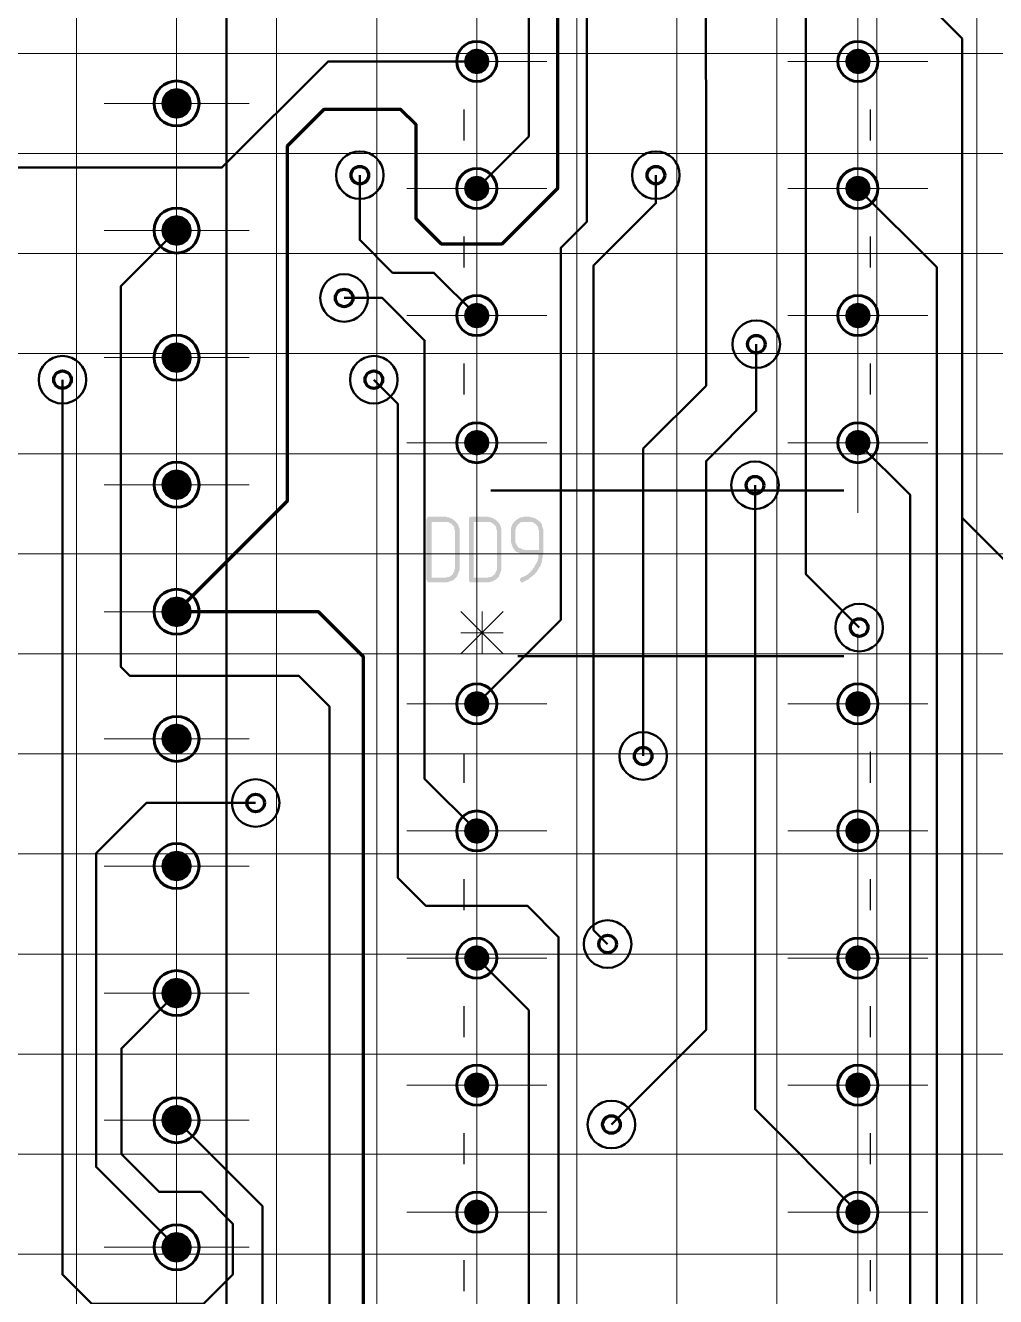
# Model space of a CAD drawing. Extents: x 260 to 1101, y 70 to 664.
# Drawn here: x 493.3 to 532.1, y 401.1 to 451.9 of the extents above; entities that cross this region are included whole.
import ezdxf

# ---------------------------------------------------------------- set-up
doc = ezdxf.new("R2010")
doc.units = 0
doc.header["$MEASUREMENT"] = 0
doc.layers.add('PDF _Геометрия', color=7, linetype='CONTINUOUS')
doc.layers.add('PDF _Сплошная заливка', color=7, linetype='CONTINUOUS')

msp = doc.modelspace()

# ---------------------------------------------------------------- hatches: boundary and pattern name
at = {"layer": 'PDF _Сплошная заливка', "true_color": 0xffffff, "transparency": 33554559}
for points in [[(510.839, 450.466), (510.878, 450.661), (510.988, 450.827), (511.153, 450.937), (511.348, 450.976), (511.348, 450.466)], [(526.073, 450.466), (526.112, 450.661), (526.223, 450.827), (526.388, 450.937), (526.583, 450.976), (526.583, 450.466)], [(511.858, 450.466), (511.819, 450.271), (511.709, 450.106), (511.543, 449.995), (511.348, 449.956), (511.348, 450.466)], [(527.093, 450.466), (527.054, 450.271), (526.943, 450.106), (526.778, 449.995), (526.583, 449.956), (526.583, 450.466)], [(499.353, 449.398), (499.587, 449.351), (499.785, 449.219), (499.917, 449.02), (499.964, 448.786), (499.353, 448.786)], [(499.964, 448.786), (499.917, 448.552), (499.785, 448.354), (499.587, 448.221), (499.353, 448.175), (499.353, 448.786)], [(510.839, 445.386), (510.878, 445.581), (510.988, 445.747), (511.153, 445.857), (511.348, 445.896), (511.348, 445.386)], [(526.073, 445.386), (526.112, 445.581), (526.223, 445.747), (526.388, 445.857), (526.583, 445.896), (526.583, 445.386)], [(511.858, 445.386), (511.819, 445.191), (511.709, 445.026), (511.543, 444.915), (511.348, 444.876), (511.348, 445.386)], [(527.093, 445.386), (527.054, 445.191), (526.943, 445.026), (526.778, 444.915), (526.583, 444.876), (526.583, 445.386)], [(499.353, 444.318), (499.587, 444.271), (499.785, 444.139), (499.917, 443.94), (499.964, 443.706), (499.353, 443.706)], [(499.964, 443.706), (499.917, 443.472), (499.785, 443.274), (499.587, 443.141), (499.353, 443.095), (499.353, 443.706)], [(510.839, 440.306), (510.878, 440.501), (510.988, 440.667), (511.153, 440.777), (511.348, 440.816), (511.348, 440.306)], [(526.073, 440.306), (526.112, 440.501), (526.223, 440.667), (526.388, 440.777), (526.583, 440.816), (526.583, 440.306)], [(511.858, 440.306), (511.819, 440.111), (511.709, 439.946), (511.543, 439.835), (511.348, 439.796), (511.348, 440.306)], [(527.093, 440.306), (527.054, 440.111), (526.943, 439.946), (526.778, 439.835), (526.583, 439.796), (526.583, 440.306)], [(499.353, 439.238), (499.587, 439.191), (499.785, 439.059), (499.917, 438.86), (499.964, 438.626), (499.353, 438.626)], [(499.964, 438.626), (499.917, 438.392), (499.785, 438.194), (499.587, 438.061), (499.353, 438.015), (499.353, 438.626)], [(510.839, 435.226), (510.878, 435.421), (510.988, 435.587), (511.153, 435.697), (511.348, 435.736), (511.348, 435.226)], [(526.073, 435.226), (526.112, 435.421), (526.223, 435.587), (526.388, 435.697), (526.583, 435.736), (526.583, 435.226)], [(511.858, 435.226), (511.819, 435.031), (511.709, 434.866), (511.543, 434.755), (511.348, 434.716), (511.348, 435.226)], [(527.093, 435.226), (527.054, 435.031), (526.943, 434.866), (526.778, 434.755), (526.583, 434.716), (526.583, 435.226)], [(499.353, 434.158), (499.587, 434.111), (499.785, 433.979), (499.917, 433.78), (499.964, 433.546), (499.353, 433.546)], [(499.964, 433.546), (499.917, 433.312), (499.785, 433.114), (499.587, 432.981), (499.353, 432.935), (499.353, 433.546)], [(499.353, 429.078), (499.587, 429.031), (499.785, 428.899), (499.917, 428.7), (499.964, 428.466), (499.353, 428.466)], [(499.964, 428.466), (499.917, 428.232), (499.785, 428.034), (499.587, 427.901), (499.353, 427.855), (499.353, 428.466)], [(510.839, 424.786), (510.878, 424.981), (510.988, 425.147), (511.153, 425.257), (511.348, 425.296), (511.348, 424.786)], [(526.073, 424.786), (526.112, 424.981), (526.223, 425.147), (526.388, 425.257), (526.583, 425.296), (526.583, 424.786)], [(511.858, 424.786), (511.819, 424.591), (511.709, 424.426), (511.543, 424.315), (511.348, 424.276), (511.348, 424.786)], [(527.093, 424.786), (527.054, 424.591), (526.943, 424.426), (526.778, 424.315), (526.583, 424.276), (526.583, 424.786)], [(499.353, 423.998), (499.587, 423.951), (499.785, 423.819), (499.917, 423.62), (499.964, 423.386), (499.353, 423.386)], [(499.964, 423.386), (499.917, 423.152), (499.785, 422.954), (499.587, 422.821), (499.353, 422.775), (499.353, 423.386)], [(510.839, 419.706), (510.878, 419.901), (510.988, 420.067), (511.153, 420.177), (511.348, 420.216), (511.348, 419.706)], [(526.073, 419.706), (526.112, 419.901), (526.223, 420.067), (526.388, 420.177), (526.583, 420.216), (526.583, 419.706)], [(511.858, 419.706), (511.819, 419.511), (511.709, 419.346), (511.543, 419.235), (511.348, 419.196), (511.348, 419.706)], [(527.093, 419.706), (527.054, 419.511), (526.943, 419.346), (526.778, 419.235), (526.583, 419.196), (526.583, 419.706)], [(499.353, 418.918), (499.587, 418.871), (499.785, 418.739), (499.917, 418.54), (499.964, 418.306), (499.353, 418.306)], [(499.964, 418.306), (499.917, 418.072), (499.785, 417.874), (499.587, 417.741), (499.353, 417.695), (499.353, 418.306)], [(510.839, 414.626), (510.878, 414.821), (510.988, 414.987), (511.153, 415.097), (511.348, 415.136), (511.348, 414.626)], [(526.073, 414.626), (526.112, 414.821), (526.223, 414.987), (526.388, 415.097), (526.583, 415.136), (526.583, 414.626)], [(511.858, 414.626), (511.819, 414.431), (511.709, 414.266), (511.543, 414.155), (511.348, 414.116), (511.348, 414.626)], [(527.093, 414.626), (527.054, 414.431), (526.943, 414.266), (526.778, 414.155), (526.583, 414.116), (526.583, 414.626)], [(499.353, 413.838), (499.587, 413.791), (499.785, 413.659), (499.917, 413.46), (499.964, 413.226), (499.353, 413.226)], [(499.964, 413.226), (499.917, 412.992), (499.785, 412.794), (499.587, 412.661), (499.353, 412.615), (499.353, 413.226)], [(510.839, 409.546), (510.878, 409.741), (510.988, 409.907), (511.153, 410.017), (511.348, 410.056), (511.348, 409.546)], [(526.073, 409.546), (526.112, 409.741), (526.223, 409.907), (526.388, 410.017), (526.583, 410.056), (526.583, 409.546)], [(511.858, 409.546), (511.819, 409.351), (511.709, 409.186), (511.543, 409.075), (511.348, 409.036), (511.348, 409.546)], [(527.093, 409.546), (527.054, 409.351), (526.943, 409.186), (526.778, 409.075), (526.583, 409.036), (526.583, 409.546)], [(499.353, 408.758), (499.587, 408.711), (499.785, 408.579), (499.917, 408.38), (499.964, 408.146), (499.353, 408.146)], [(499.964, 408.146), (499.917, 407.912), (499.785, 407.714), (499.587, 407.581), (499.353, 407.535), (499.353, 408.146)], [(510.839, 404.466), (510.878, 404.661), (510.988, 404.827), (511.153, 404.937), (511.348, 404.976), (511.348, 404.466)], [(526.073, 404.466), (526.112, 404.661), (526.223, 404.827), (526.388, 404.937), (526.583, 404.976), (526.583, 404.466)], [(511.858, 404.466), (511.819, 404.271), (511.709, 404.106), (511.543, 403.995), (511.348, 403.956), (511.348, 404.466)], [(527.093, 404.466), (527.054, 404.271), (526.943, 404.106), (526.778, 403.995), (526.583, 403.956), (526.583, 404.466)], [(499.353, 403.678), (499.587, 403.631), (499.785, 403.499), (499.917, 403.3), (499.964, 403.066), (499.353, 403.066)], [(499.964, 403.066), (499.917, 402.832), (499.785, 402.634), (499.587, 402.501), (499.353, 402.455), (499.353, 403.066)]]:
    msp.add_hatch(color=7, dxfattribs=at).paths.add_polyline_path(points)
at = {"layer": 'PDF _Сплошная заливка', "transparency": 33554559}
for points in [[(511.348, 450.466), (511.348, 450.976), (511.543, 450.937), (511.709, 450.827), (511.819, 450.661), (511.858, 450.466)], [(526.583, 450.466), (526.583, 450.976), (526.778, 450.937), (526.943, 450.827), (527.054, 450.661), (527.093, 450.466)], [(511.348, 450.466), (511.348, 449.956), (511.153, 449.995), (510.988, 450.106), (510.878, 450.271), (510.839, 450.466)], [(526.583, 450.466), (526.583, 449.956), (526.388, 449.995), (526.223, 450.106), (526.112, 450.271), (526.073, 450.466)], [(499.353, 448.786), (498.741, 448.786), (498.788, 449.02), (498.92, 449.219), (499.118, 449.351), (499.353, 449.398)], [(499.353, 448.786), (499.353, 448.175), (499.118, 448.221), (498.92, 448.354), (498.788, 448.552), (498.741, 448.786)], [(511.348, 445.386), (511.348, 445.896), (511.543, 445.857), (511.709, 445.747), (511.819, 445.581), (511.858, 445.386)], [(526.583, 445.386), (526.583, 445.896), (526.778, 445.857), (526.943, 445.747), (527.054, 445.581), (527.093, 445.386)], [(511.348, 445.386), (511.348, 444.876), (511.153, 444.915), (510.988, 445.026), (510.878, 445.191), (510.839, 445.386)], [(526.583, 445.386), (526.583, 444.876), (526.388, 444.915), (526.223, 445.026), (526.112, 445.191), (526.073, 445.386)], [(499.353, 443.706), (498.741, 443.706), (498.788, 443.94), (498.92, 444.139), (499.118, 444.271), (499.353, 444.318)], [(499.353, 443.706), (499.353, 443.095), (499.118, 443.141), (498.92, 443.274), (498.788, 443.472), (498.741, 443.706)], [(511.348, 440.306), (511.348, 440.816), (511.543, 440.777), (511.709, 440.667), (511.819, 440.501), (511.858, 440.306)], [(526.583, 440.306), (526.583, 440.816), (526.778, 440.777), (526.943, 440.667), (527.054, 440.501), (527.093, 440.306)], [(511.348, 440.306), (511.348, 439.796), (511.153, 439.835), (510.988, 439.946), (510.878, 440.111), (510.839, 440.306)], [(526.583, 440.306), (526.583, 439.796), (526.388, 439.835), (526.223, 439.946), (526.112, 440.111), (526.073, 440.306)], [(499.353, 438.626), (498.741, 438.626), (498.788, 438.86), (498.92, 439.059), (499.118, 439.191), (499.353, 439.238)], [(499.353, 438.626), (499.353, 438.015), (499.118, 438.061), (498.92, 438.194), (498.788, 438.392), (498.741, 438.626)], [(511.348, 435.226), (511.348, 435.736), (511.543, 435.697), (511.709, 435.587), (511.819, 435.421), (511.858, 435.226)], [(526.583, 435.226), (526.583, 435.736), (526.778, 435.697), (526.943, 435.587), (527.054, 435.421), (527.093, 435.226)], [(511.348, 435.226), (511.348, 434.716), (511.153, 434.755), (510.988, 434.866), (510.878, 435.031), (510.839, 435.226)], [(526.583, 435.226), (526.583, 434.716), (526.388, 434.755), (526.223, 434.866), (526.112, 435.031), (526.073, 435.226)], [(499.353, 433.546), (498.741, 433.546), (498.788, 433.78), (498.92, 433.979), (499.118, 434.111), (499.353, 434.158)], [(499.353, 433.546), (499.353, 432.935), (499.118, 432.981), (498.92, 433.114), (498.788, 433.312), (498.741, 433.546)], [(499.353, 428.466), (498.741, 428.466), (498.788, 428.7), (498.92, 428.899), (499.118, 429.031), (499.353, 429.078)], [(499.353, 428.466), (499.353, 427.855), (499.118, 427.901), (498.92, 428.034), (498.788, 428.232), (498.741, 428.466)], [(511.348, 424.786), (511.348, 425.296), (511.543, 425.257), (511.709, 425.147), (511.819, 424.981), (511.858, 424.786)], [(526.583, 424.786), (526.583, 425.296), (526.778, 425.257), (526.943, 425.147), (527.054, 424.981), (527.093, 424.786)], [(511.348, 424.786), (511.348, 424.276), (511.153, 424.315), (510.988, 424.426), (510.878, 424.591), (510.839, 424.786)], [(526.583, 424.786), (526.583, 424.276), (526.388, 424.315), (526.223, 424.426), (526.112, 424.591), (526.073, 424.786)], [(499.353, 423.386), (498.741, 423.386), (498.788, 423.62), (498.92, 423.819), (499.118, 423.951), (499.353, 423.998)], [(499.353, 423.386), (499.353, 422.775), (499.118, 422.821), (498.92, 422.954), (498.788, 423.152), (498.741, 423.386)], [(511.348, 419.706), (511.348, 420.216), (511.543, 420.177), (511.709, 420.067), (511.819, 419.901), (511.858, 419.706)], [(526.583, 419.706), (526.583, 420.216), (526.778, 420.177), (526.943, 420.067), (527.054, 419.901), (527.093, 419.706)], [(511.348, 419.706), (511.348, 419.196), (511.153, 419.235), (510.988, 419.346), (510.878, 419.511), (510.839, 419.706)], [(526.583, 419.706), (526.583, 419.196), (526.388, 419.235), (526.223, 419.346), (526.112, 419.511), (526.073, 419.706)], [(499.353, 418.306), (498.741, 418.306), (498.788, 418.54), (498.92, 418.739), (499.118, 418.871), (499.353, 418.918)], [(499.353, 418.306), (499.353, 417.695), (499.118, 417.741), (498.92, 417.874), (498.788, 418.072), (498.741, 418.306)], [(511.348, 414.626), (511.348, 415.136), (511.543, 415.097), (511.709, 414.987), (511.819, 414.821), (511.858, 414.626)], [(526.583, 414.626), (526.583, 415.136), (526.778, 415.097), (526.943, 414.987), (527.054, 414.821), (527.093, 414.626)], [(511.348, 414.626), (511.348, 414.116), (511.153, 414.155), (510.988, 414.266), (510.878, 414.431), (510.839, 414.626)], [(526.583, 414.626), (526.583, 414.116), (526.388, 414.155), (526.223, 414.266), (526.112, 414.431), (526.073, 414.626)], [(499.353, 413.226), (498.741, 413.226), (498.788, 413.46), (498.92, 413.659), (499.118, 413.791), (499.353, 413.838)], [(499.353, 413.226), (499.353, 412.615), (499.118, 412.661), (498.92, 412.794), (498.788, 412.992), (498.741, 413.226)], [(511.348, 409.546), (511.348, 410.056), (511.543, 410.017), (511.709, 409.907), (511.819, 409.741), (511.858, 409.546)], [(526.583, 409.546), (526.583, 410.056), (526.778, 410.017), (526.943, 409.907), (527.054, 409.741), (527.093, 409.546)], [(511.348, 409.546), (511.348, 409.036), (511.153, 409.075), (510.988, 409.186), (510.878, 409.351), (510.839, 409.546)], [(526.583, 409.546), (526.583, 409.036), (526.388, 409.075), (526.223, 409.186), (526.112, 409.351), (526.073, 409.546)], [(499.353, 408.146), (498.741, 408.146), (498.788, 408.38), (498.92, 408.579), (499.118, 408.711), (499.353, 408.758)], [(499.353, 408.146), (499.353, 407.535), (499.118, 407.581), (498.92, 407.714), (498.788, 407.912), (498.741, 408.146)], [(511.348, 404.466), (511.348, 404.976), (511.543, 404.937), (511.709, 404.827), (511.819, 404.661), (511.858, 404.466)], [(526.583, 404.466), (526.583, 404.976), (526.778, 404.937), (526.943, 404.827), (527.054, 404.661), (527.093, 404.466)], [(511.348, 404.466), (511.348, 403.956), (511.153, 403.995), (510.988, 404.106), (510.878, 404.271), (510.839, 404.466)], [(526.583, 404.466), (526.583, 403.956), (526.388, 403.995), (526.223, 404.106), (526.112, 404.271), (526.073, 404.466)], [(499.353, 403.066), (498.741, 403.066), (498.788, 403.3), (498.92, 403.499), (499.118, 403.631), (499.353, 403.678)], [(499.353, 403.066), (499.353, 402.455), (499.118, 402.501), (498.92, 402.634), (498.788, 402.832), (498.741, 403.066)]]:
    msp.add_hatch(color=256, dxfattribs=at).paths.add_polyline_path(points)
h = msp.add_hatch(color=256, dxfattribs=at)
h.paths.add_polyline_path([(510.101, 432.061), (509.543, 432.061), (509.543, 429.826), (510.127, 429.826), (510.152, 429.851), (510.177, 429.851), (510.228, 429.851), (510.279, 429.877), (510.304, 429.902), (510.355, 429.927), (510.355, 429.953), (510.381, 429.953), (510.406, 429.978), (510.406, 430.004), (510.431, 430.054), (510.457, 430.105), (510.457, 430.156), (510.482, 430.207), (510.482, 431.705), (510.482, 431.705), (510.482, 431.731), (510.457, 431.756), (510.457, 431.782), (510.457, 431.832), (510.431, 431.883), (510.406, 431.909), (510.355, 431.959), (510.355, 431.959), (510.355, 431.985), (510.33, 431.985), (510.279, 432.01), (510.254, 432.036), (510.203, 432.061), (510.152, 432.061)], flags=0)
h.paths.add_polyline_path([(510.127, 432.264), (510.177, 432.239), (510.228, 432.239), (510.279, 432.213), (510.355, 432.188), (510.431, 432.137), (510.457, 432.112), (510.482, 432.086), (510.508, 432.086), (510.508, 432.086), (510.508, 432.061), (510.533, 432.036), (510.584, 431.985), (510.609, 431.934), (510.635, 431.858), (510.66, 431.782), (510.66, 431.731), (510.66, 431.705), (510.66, 430.207), (510.66, 430.207), (510.66, 430.181), (510.66, 430.181), (510.66, 430.156), (510.66, 430.131), (510.635, 430.08), (510.609, 430.004), (510.584, 429.953), (510.558, 429.877), (510.533, 429.851), (510.482, 429.8), (510.482, 429.8), (510.457, 429.775), (510.431, 429.75), (510.381, 429.724), (510.33, 429.699), (510.254, 429.673), (510.177, 429.648), (510.152, 429.648), (510.101, 429.648), (509.441, 429.648), (509.416, 429.648), (509.39, 429.648), (509.39, 429.673), (509.365, 429.699), (509.365, 429.724), (509.34, 429.75), (509.34, 432.163), (509.34, 432.163), (509.34, 432.163), (509.365, 432.188), (509.365, 432.213), (509.365, 432.239), (509.39, 432.239), (509.416, 432.264), (509.441, 432.264)], flags=0)
h = msp.add_hatch(color=256, dxfattribs=at)
h.paths.add_polyline_path([(511.777, 432.061), (511.219, 432.061), (511.219, 429.826), (511.803, 429.826), (511.828, 429.851), (511.853, 429.851), (511.904, 429.851), (511.955, 429.877), (511.98, 429.902), (512.031, 429.927), (512.031, 429.953), (512.056, 429.953), (512.082, 429.978), (512.082, 430.004), (512.107, 430.054), (512.133, 430.105), (512.158, 430.156), (512.158, 430.207), (512.158, 431.705), (512.158, 431.705), (512.158, 431.731), (512.133, 431.756), (512.133, 431.782), (512.133, 431.832), (512.107, 431.883), (512.082, 431.909), (512.031, 431.959), (512.031, 431.959), (512.031, 431.985), (512.006, 431.985), (511.955, 432.01), (511.929, 432.036), (511.879, 432.061), (511.828, 432.061)], flags=0)
h.paths.add_polyline_path([(511.803, 432.264), (511.853, 432.239), (511.904, 432.239), (511.98, 432.213), (512.031, 432.188), (512.107, 432.137), (512.133, 432.112), (512.158, 432.086), (512.183, 432.086), (512.183, 432.086), (512.183, 432.061), (512.209, 432.036), (512.26, 431.985), (512.285, 431.934), (512.31, 431.858), (512.336, 431.782), (512.336, 431.731), (512.336, 431.705), (512.336, 430.207), (512.336, 430.207), (512.336, 430.181), (512.336, 430.181), (512.336, 430.156), (512.336, 430.131), (512.31, 430.08), (512.285, 430.004), (512.26, 429.953), (512.234, 429.877), (512.209, 429.851), (512.158, 429.8), (512.158, 429.8), (512.133, 429.775), (512.107, 429.75), (512.056, 429.724), (512.006, 429.699), (511.929, 429.673), (511.853, 429.648), (511.828, 429.648), (511.777, 429.648), (511.117, 429.648), (511.092, 429.648), (511.066, 429.648), (511.066, 429.673), (511.041, 429.699), (511.041, 429.724), (511.041, 429.75), (511.041, 432.163), (511.041, 432.163), (511.041, 432.163), (511.041, 432.188), (511.041, 432.213), (511.041, 432.239), (511.066, 432.239), (511.092, 432.264), (511.117, 432.264)], flags=0)
h = msp.add_hatch(color=256, dxfattribs=at)
h.paths.add_polyline_path([(513.453, 432.061), (513.224, 432.061), (513.199, 432.061), (513.174, 432.061), (513.123, 432.036), (513.072, 432.036), (513.047, 431.985), (512.996, 431.959), (512.996, 431.959), (512.97, 431.934), (512.97, 431.909), (512.945, 431.883), (512.92, 431.858), (512.92, 431.807), (512.894, 431.756), (512.894, 431.705), (512.894, 431.324), (512.894, 431.324), (512.894, 431.299), (512.894, 431.274), (512.894, 431.223), (512.92, 431.197), (512.945, 431.147), (512.97, 431.096), (512.996, 431.07), (512.996, 431.045), (513.021, 431.045), (513.047, 431.02), (513.072, 431.02), (513.123, 430.994), (513.148, 430.969), (513.199, 430.969), (513.25, 430.943), (513.834, 430.943), (513.834, 431.705), (513.834, 431.705), (513.834, 431.731), (513.808, 431.756), (513.808, 431.782), (513.808, 431.832), (513.783, 431.883), (513.758, 431.909), (513.707, 431.959), (513.707, 431.959), (513.707, 431.985), (513.681, 431.985), (513.631, 432.01), (513.605, 432.036), (513.555, 432.061), (513.504, 432.061)], flags=0)
h.paths.add_polyline_path([(513.478, 432.264), (513.529, 432.239), (513.58, 432.239), (513.656, 432.213), (513.707, 432.188), (513.783, 432.137), (513.808, 432.112), (513.834, 432.086), (513.859, 432.086), (513.859, 432.086), (513.885, 432.061), (513.885, 432.036), (513.91, 432.01), (513.935, 431.985), (513.961, 431.959), (513.961, 431.909), (513.986, 431.807), (514.012, 431.756), (514.012, 431.705), (514.012, 430.867), (514.012, 430.867), (514.012, 430.842), (514.012, 430.842), (514.012, 430.791), (514.012, 430.766), (513.986, 430.715), (513.986, 430.689), (513.986, 430.639), (513.961, 430.588), (513.961, 430.512), (513.935, 430.41), (513.91, 430.334), (513.885, 430.283), (513.834, 430.232), (513.808, 430.156), (513.808, 430.156), (513.808, 430.131), (513.783, 430.131), (513.758, 430.105), (513.758, 430.08), (513.707, 430.029), (513.681, 430.004), (513.656, 429.953), (513.605, 429.927), (513.555, 429.877), (513.504, 429.851), (513.453, 429.8), (513.402, 429.75), (513.326, 429.724), (513.275, 429.699), (513.199, 429.648), (513.174, 429.648), (513.148, 429.648), (513.148, 429.648), (513.123, 429.648), (513.098, 429.673), (513.098, 429.673), (513.098, 429.699), (513.072, 429.724), (513.072, 429.75), (513.072, 429.75), (513.072, 429.75), (513.072, 429.775), (513.098, 429.8), (513.098, 429.8), (513.098, 429.8), (513.123, 429.826), (513.123, 429.826), (513.148, 429.826), (513.148, 429.826), (513.148, 429.851), (513.174, 429.851), (513.199, 429.851), (513.224, 429.877), (513.301, 429.902), (513.351, 429.953), (513.377, 429.953), (513.428, 430.004), (513.428, 430.004), (513.453, 430.029), (513.478, 430.029), (513.504, 430.08), (513.529, 430.105), (513.58, 430.156), (513.605, 430.207), (513.656, 430.258), (513.656, 430.258), (513.656, 430.283), (513.681, 430.308), (513.681, 430.334), (513.707, 430.359), (513.732, 430.41), (513.758, 430.461), (513.783, 430.512), (513.783, 430.512), (513.783, 430.537), (513.783, 430.562), (513.808, 430.588), (513.808, 430.639), (513.808, 430.664), (513.808, 430.715), (513.834, 430.766), (513.25, 430.766), (513.224, 430.766), (513.199, 430.766), (513.174, 430.766), (513.123, 430.791), (513.072, 430.816), (512.996, 430.842), (512.92, 430.867), (512.894, 430.893), (512.869, 430.918), (512.869, 430.918), (512.869, 430.943), (512.844, 430.969), (512.818, 430.994), (512.793, 431.045), (512.767, 431.096), (512.742, 431.172), (512.717, 431.248), (512.717, 431.274), (512.717, 431.324), (512.717, 431.705), (512.717, 431.705), (512.717, 431.705), (512.717, 431.731), (512.717, 431.731), (512.717, 431.782), (512.717, 431.832), (512.742, 431.883), (512.767, 431.959), (512.818, 432.036), (512.844, 432.061), (512.869, 432.086), (512.869, 432.086), (512.869, 432.086), (512.894, 432.112), (512.92, 432.137), (512.97, 432.163), (513.047, 432.213), (513.098, 432.239), (513.174, 432.239), (513.224, 432.264)], flags=0)

# ---------------------------------------------------------------- linework, layer by layer
at = {"layer": 'PDF _Геометрия', "lineweight": 18}
for points in [[(495.354, 380.306), (495.354, 382.786), (495.354, 592.786)], [(499.353, 381.546), (499.353, 382.786), (499.353, 592.786)], [(503.351, 380.306), (503.351, 382.786), (503.351, 592.786)], [(507.35, 381.546), (507.35, 382.786), (507.35, 592.786)], [(511.348, 380.306), (511.348, 382.786), (511.348, 592.786)], [(515.347, 381.546), (515.347, 382.786), (515.347, 592.786)], [(519.345, 380.306), (519.345, 382.786), (519.345, 592.786)], [(523.344, 381.546), (523.344, 382.786), (523.344, 592.786)], [(527.343, 380.306), (527.343, 382.786), (527.343, 592.786)], [(531.341, 381.546), (531.341, 382.786), (531.341, 592.786)], [(511.348, 447.666), (511.348, 453.266)], [(526.583, 447.666), (526.583, 453.266)], [(511.348, 447.966), (511.348, 452.966)], [(526.583, 447.966), (526.583, 452.966)], [(499.353, 445.886), (499.353, 451.686)], [(499.353, 446.186), (499.353, 451.386)], [(326.173, 450.786), (327.413, 450.786), (647.301, 450.786)], [(508.549, 450.466), (514.147, 450.466)], [(508.849, 450.466), (513.848, 450.466)], [(523.784, 450.466), (529.382, 450.466)], [(524.084, 450.466), (529.082, 450.466)], [(496.454, 448.786), (502.251, 448.786)], [(496.753, 448.786), (501.952, 448.786)], [(511.348, 442.586), (511.348, 448.186)], [(526.583, 442.586), (526.583, 448.186)], [(511.348, 442.886), (511.348, 447.886)], [(526.583, 442.886), (526.583, 447.886)], [(324.934, 446.786), (327.413, 446.786), (647.301, 446.786)], [(499.353, 440.806), (499.353, 446.606)], [(499.353, 441.106), (499.353, 446.306)], [(508.549, 445.386), (514.147, 445.386)], [(508.849, 445.386), (513.848, 445.386)], [(523.784, 445.386), (529.382, 445.386)], [(524.084, 445.386), (529.082, 445.386)], [(496.454, 443.706), (502.251, 443.706)], [(496.753, 443.706), (501.952, 443.706)], [(511.348, 437.506), (511.348, 443.106)], [(526.583, 437.506), (526.583, 443.106)], [(326.173, 442.786), (327.413, 442.786), (647.301, 442.786)], [(511.348, 437.806), (511.348, 442.806)], [(526.583, 437.806), (526.583, 442.806)], [(499.353, 435.726), (499.353, 441.526)], [(499.353, 436.026), (499.353, 441.226)], [(508.549, 440.306), (514.147, 440.306)], [(508.849, 440.306), (513.848, 440.306)], [(523.784, 440.306), (529.382, 440.306)], [(524.084, 440.306), (529.082, 440.306)], [(324.934, 438.786), (327.413, 438.786), (647.301, 438.786)], [(496.454, 438.626), (502.251, 438.626)], [(496.753, 438.626), (501.952, 438.626)], [(511.348, 432.426), (511.348, 438.026)], [(526.583, 432.426), (526.583, 438.026)], [(511.348, 432.726), (511.348, 437.726)], [(526.583, 432.726), (526.583, 437.726)], [(499.353, 430.646), (499.353, 436.446)], [(499.353, 430.946), (499.353, 436.146)], [(508.549, 435.226), (514.147, 435.226)], [(508.849, 435.226), (513.848, 435.226)], [(523.784, 435.226), (529.382, 435.226)], [(524.084, 435.226), (529.082, 435.226)], [(326.173, 434.786), (327.413, 434.786), (647.301, 434.786)], [(496.454, 433.546), (502.251, 433.546)], [(496.753, 433.546), (501.952, 433.546)], [(499.353, 425.566), (499.353, 431.366)], [(499.353, 425.866), (499.353, 431.066)], [(324.934, 430.786), (327.413, 430.786), (647.301, 430.786)], [(496.454, 428.466), (502.251, 428.466)], [(496.753, 428.466), (501.952, 428.466)], [(511.348, 421.986), (511.348, 427.586)], [(526.583, 421.986), (526.583, 427.586)], [(326.173, 426.786), (327.413, 426.786), (647.301, 426.786)], [(511.348, 422.286), (511.348, 427.286)], [(526.583, 422.286), (526.583, 427.286)], [(499.353, 420.486), (499.353, 426.286)], [(499.353, 420.786), (499.353, 425.986)], [(508.549, 424.786), (514.147, 424.786)], [(508.849, 424.786), (513.848, 424.786)], [(523.784, 424.786), (529.382, 424.786)], [(524.084, 424.786), (529.082, 424.786)], [(496.454, 423.386), (502.251, 423.386)], [(496.753, 423.386), (501.952, 423.386)], [(324.934, 422.786), (327.413, 422.786), (647.301, 422.786)], [(511.348, 416.906), (511.348, 422.506)], [(526.583, 416.906), (526.583, 422.506)], [(511.348, 417.206), (511.348, 422.206)], [(526.583, 417.206), (526.583, 422.206)], [(499.353, 415.406), (499.353, 421.206)], [(499.353, 415.706), (499.353, 420.906)], [(508.549, 419.706), (514.147, 419.706)], [(508.849, 419.706), (513.848, 419.706)], [(523.784, 419.706), (529.382, 419.706)], [(524.084, 419.706), (529.082, 419.706)], [(326.173, 418.786), (327.413, 418.786), (647.301, 418.786)], [(496.454, 418.306), (502.251, 418.306)], [(496.753, 418.306), (501.952, 418.306)], [(511.348, 411.826), (511.348, 417.426)], [(526.583, 411.826), (526.583, 417.426)], [(511.348, 412.126), (511.348, 417.126)], [(526.583, 412.126), (526.583, 417.126)], [(499.353, 410.326), (499.353, 416.126)], [(499.353, 410.626), (499.353, 415.826)], [(324.934, 414.786), (327.413, 414.786), (647.301, 414.786)], [(508.549, 414.626), (514.147, 414.626)], [(508.849, 414.626), (513.848, 414.626)], [(523.784, 414.626), (529.382, 414.626)], [(524.084, 414.626), (529.082, 414.626)], [(496.454, 413.226), (502.251, 413.226)], [(496.753, 413.226), (501.952, 413.226)], [(511.348, 406.746), (511.348, 412.346)], [(526.583, 406.746), (526.583, 412.346)], [(511.348, 407.046), (511.348, 412.046)], [(526.583, 407.046), (526.583, 412.046)], [(499.353, 405.246), (499.353, 411.046)], [(326.173, 410.786), (327.413, 410.786), (647.301, 410.786)], [(499.353, 405.546), (499.353, 410.746)], [(508.549, 409.546), (514.147, 409.546)], [(508.849, 409.546), (513.848, 409.546)], [(523.784, 409.546), (529.382, 409.546)], [(524.084, 409.546), (529.082, 409.546)], [(496.454, 408.146), (502.251, 408.146)], [(496.753, 408.146), (501.952, 408.146)], [(511.348, 401.666), (511.348, 407.266)], [(526.583, 401.666), (526.583, 407.266)], [(324.934, 406.786), (327.413, 406.786), (647.301, 406.786)], [(511.348, 401.966), (511.348, 406.966)], [(526.583, 401.966), (526.583, 406.966)], [(499.353, 400.166), (499.353, 405.966)], [(499.353, 400.466), (499.353, 405.666)], [(508.549, 404.466), (514.147, 404.466)], [(508.849, 404.466), (513.848, 404.466)], [(523.784, 404.466), (529.382, 404.466)], [(524.084, 404.466), (529.082, 404.466)], [(496.454, 403.066), (502.251, 403.066)], [(496.753, 403.066), (501.952, 403.066)], [(326.173, 402.786), (327.413, 402.786), (647.301, 402.786)], [(511.348, 396.586), (511.348, 402.186)], [(511.348, 396.886), (511.348, 401.886)], [(526.583, 396.586), (526.583, 402.186)], [(526.583, 396.886), (526.583, 401.886)]]:
    msp.add_lwpolyline(points, dxfattribs=at)
at = {"layer": 'PDF _Геометрия', "lineweight": 80}
msp.add_lwpolyline([(508.047, 397), (506.829, 398.219), (506.829, 426.667), (505.03, 428.466), (499.353, 428.466), (503.782, 432.897), (503.782, 447.089), (505.254, 448.562), (508.301, 448.562), (508.911, 447.953), (508.911, 444.193), (509.925, 443.178), (512.364, 443.178), (514.588, 445.403), (514.588, 461.272), (512.364, 463.497), (509.825, 463.497), (509.114, 464.208), (509.114, 507.471), (511.348, 509.706), (499.073, 521.986), (499.073, 530.786), (503.511, 535.226), (503.511, 542.786)], dxfattribs=at)
at = {"layer": 'PDF _Геометрия', "lineweight": 50}
for points in [[(511.348, 445.386), (513.43, 447.469), (513.43, 452.524), (512.567, 453.388), (509.317, 453.388), (496.723, 465.986), (489.235, 465.986), (487.204, 468.018), (485.32, 468.018), (484.304, 467.002), (484.304, 465.654), (477.832, 459.179), (475.1, 459.179), (469.569, 464.712), (469.569, 498.221), (463.525, 504.267), (463.525, 515.546)], [(518.001, 422.705), (518.001, 434.987), (520.512, 437.499), (520.489, 486.459), (520.489, 503.61), (524.501, 507.624), (526.583, 509.706)], [(526.634, 427.836), (524.501, 429.969), (524.501, 458.543), (526.583, 460.626), (529.53, 460.626), (534.279, 465.377), (534.279, 468.554), (531.547, 471.286), (531.547, 493.482), (531.458, 493.571)], [(511.348, 424.786), (514.713, 428.152), (514.713, 443.018), (515.745, 444.051), (515.745, 466.387), (511.348, 470.786)], [(534.375, 428.586), (530.747, 432.216), (530.747, 451.381), (526.583, 455.546)], [(486.357, 454.786), (501.352, 454.786), (501.352, 386.786), (467.364, 386.786), (467.364, 454.786), (469.363, 454.786), (482.358, 454.786)], [(469.363, 418.306), (466.044, 414.986), (466.044, 399.586), (459.367, 392.906), (462.536, 389.735), (477.578, 389.735), (487.328, 399.489), (487.328, 444.65), (488.903, 446.225), (501.167, 446.225), (505.407, 450.466), (511.348, 450.466)], [(511.348, 440.306), (509.635, 442.02), (507.983, 442.02), (506.676, 443.328), (506.676, 445.92)], [(516.579, 415.186), (516.02, 415.745), (516.02, 442.31), (518.509, 444.799), (518.509, 445.92)], [(499.353, 392.906), (505.518, 386.738), (528.716, 386.738), (529.731, 387.754), (529.731, 442.237), (526.583, 445.386)], [(499.353, 443.706), (497.129, 441.482), (497.129, 426.261), (497.485, 425.905), (504.239, 425.905), (505.458, 424.686), (505.458, 396.283), (507.434, 394.306), (511.348, 394.306)], [(511.348, 419.706), (509.266, 421.789), (509.266, 439.316), (507.571, 441.012), (506.048, 441.012)], [(516.731, 407.973), (520.512, 411.755), (520.512, 434.49), (522.52, 436.499), (522.52, 439.164)], [(499.353, 413.226), (497.145, 411.018), (497.145, 406.788), (498.653, 405.28), (500.329, 405.28), (501.598, 404.01), (501.598, 401.978), (500.43, 400.81), (495.961, 400.81), (494.793, 401.978), (494.793, 437.741)], [(526.583, 394.306), (521.049, 394.306), (514.621, 400.736), (514.621, 415.468), (513.38, 416.71), (509.317, 416.71), (508.2, 417.828), (508.2, 436.776), (507.235, 437.741)], [(526.583, 389.226), (528.665, 391.309), (528.665, 433.143), (526.583, 435.226)], [(526.583, 404.466), (522.47, 408.581), (522.47, 433.525)], [(511.91, 433.321), (526.021, 433.321)], [(499.353, 397.986), (497.129, 395.762), (497.129, 386.433), (498.145, 385.417), (529.63, 385.417), (530.747, 386.535), (530.747, 432.216)], [(512.987, 426.691), (526.021, 426.691)], [(499.353, 403.066), (496.137, 406.282), (496.137, 418.817), (498.145, 420.825), (502.512, 420.825)], [(511.348, 414.626), (513.43, 412.543), (513.43, 392.834), (512.364, 391.767), (508.2, 391.767), (502.783, 397.186), (502.783, 404.714), (499.353, 408.146)]]:
    msp.add_lwpolyline(points, dxfattribs=at)
at = {"layer": 'PDF _Геометрия', "lineweight": 30}
for points in [[(510.84, 447.306), (510.84, 448.546)], [(527.091, 447.306), (527.091, 448.546)], [(510.84, 442.226), (510.84, 443.466)], [(527.091, 442.226), (527.091, 443.466)], [(510.84, 437.146), (510.84, 438.386)], [(527.091, 437.146), (527.091, 438.386)], [(510.84, 421.626), (510.84, 422.8)], [(527.091, 421.626), (527.091, 422.866)], [(510.84, 416.546), (510.84, 417.786)], [(527.091, 416.546), (527.091, 417.786)], [(510.84, 411.466), (510.84, 412.706)], [(527.091, 411.466), (527.091, 412.706)], [(510.84, 406.386), (510.84, 407.626)], [(527.091, 406.386), (527.091, 407.626)], [(510.84, 401.306), (510.84, 402.546)], [(527.091, 401.306), (527.091, 402.546)]]:
    msp.add_lwpolyline(points, dxfattribs=at)
at = {"layer": 'PDF _Геометрия', "lineweight": 15}
for points in [[(510.713, 428.477), (512.406, 426.784)], [(510.713, 426.784), (512.406, 428.477)], [(511.56, 426.784), (511.56, 428.477)], [(510.713, 427.631), (512.406, 427.631)]]:
    msp.add_lwpolyline(points, dxfattribs=at)
at = {"layer": 'PDF _Геометрия', "lineweight": 60}
for centre, radius in [((511.348, 450.466), 0.8), ((511.348, 450.466), 0.8), ((526.583, 450.466), 0.8), ((526.583, 450.466), 0.8), ((499.352, 448.786), 0.9), ((499.352, 448.786), 0.9), ((511.348, 445.386), 0.8), ((511.348, 445.386), 0.8), ((526.583, 445.386), 0.8), ((526.583, 445.386), 0.8), ((499.352, 443.706), 0.9), ((499.352, 443.706), 0.9), ((511.348, 440.306), 0.8), ((511.348, 440.306), 0.8), ((526.583, 440.306), 0.8), ((526.583, 440.306), 0.8), ((499.352, 438.626), 0.9), ((499.352, 438.626), 0.9), ((511.348, 435.226), 0.8), ((511.348, 435.226), 0.8), ((526.583, 435.226), 0.8), ((526.583, 435.226), 0.8), ((499.352, 433.546), 0.9), ((499.352, 433.546), 0.9), ((499.352, 428.466), 0.9), ((499.352, 428.466), 0.9), ((511.348, 424.786), 0.8), ((511.348, 424.786), 0.8), ((526.583, 424.786), 0.8), ((526.583, 424.786), 0.8), ((499.352, 423.386), 0.9), ((499.352, 423.386), 0.9), ((511.348, 419.706), 0.8), ((511.348, 419.706), 0.8), ((526.583, 419.706), 0.8), ((526.583, 419.706), 0.8), ((499.352, 418.306), 0.9), ((499.352, 418.306), 0.9), ((511.348, 414.626), 0.8), ((511.348, 414.626), 0.8), ((526.583, 414.626), 0.8), ((526.583, 414.626), 0.8), ((499.352, 413.226), 0.9), ((499.352, 413.226), 0.9), ((511.348, 409.546), 0.8), ((511.348, 409.546), 0.8), ((526.583, 409.546), 0.8), ((526.583, 409.546), 0.8), ((499.352, 408.146), 0.9), ((499.352, 408.146), 0.9), ((511.348, 404.466), 0.8), ((511.348, 404.466), 0.8), ((526.583, 404.466), 0.8), ((526.583, 404.466), 0.8), ((499.352, 403.066), 0.9), ((499.352, 403.066), 0.9)]:
    msp.add_circle(centre, radius, dxfattribs=at)
at = {"layer": 'PDF _Геометрия', "lineweight": 50}
for centre in [(506.676, 445.92), (518.508, 445.92), (506.047, 441.012), (522.52, 439.164), (494.793, 437.742), (507.235, 437.742), (522.469, 433.525), (526.634, 427.836), (518.001, 422.705), (502.512, 420.825), (516.579, 415.186), (516.731, 407.973)]:
    msp.add_circle(centre, 0.95, dxfattribs=at)
at = {"layer": 'PDF _Геометрия', "color": 7, "lineweight": 70, "true_color": 0xffffff}
for centre in [(506.676, 445.92), (518.509, 445.92), (506.048, 441.012), (522.52, 439.164), (494.793, 437.742), (507.235, 437.742), (522.47, 433.525), (526.634, 427.836), (518.001, 422.705), (502.512, 420.825), (516.579, 415.186), (516.731, 407.973)]:
    msp.add_circle(centre, 0.35, dxfattribs=at)

doc.saveas('drawing.dxf')
